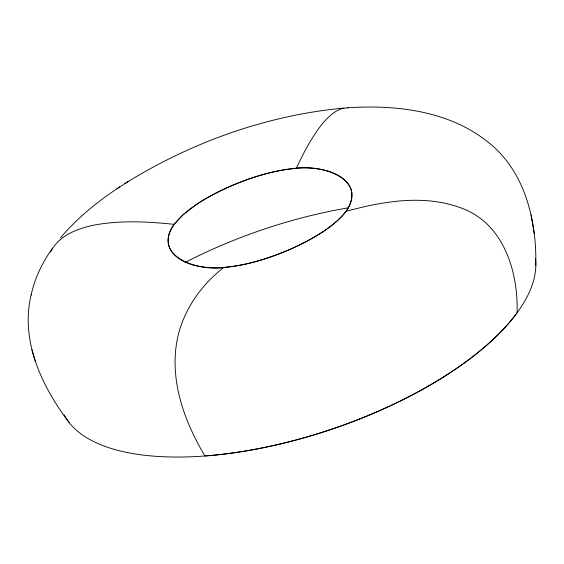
<?xml version="1.0" encoding="UTF-8"?>
<svg xmlns="http://www.w3.org/2000/svg" width="564" height="564" viewBox="0 0 564 564"><rect width="100%" height="100%" fill="white"/><g stroke="black" fill="none" stroke-linecap="round" stroke-linejoin="round"><path stroke-width="0.85" d="M31.126 295.035C34.679 278.08 42.568 262.253 52.501 248.153M31.267 294.422C19.902 340.289 41.821 386.622 69.097 422.422M168.368 243.281C167.318 236.478 170.166 229.724 174.142 224.338C187.516 207.658 206.974 197.379 225.903 188.242C248.202 178.245 271.834 170.483 296.283 168.319C303.615 152.773 311.589 137.376 322.291 123.847C328.911 116.191 337.089 107.809 347.953 107.83M50.598 252.157C57.888 236.386 75.661 229.407 91.537 225.593C118.729 220.073 146.718 221.504 174.142 224.338L183.124 214.68L197.026 204.097M174.142 224.338C150.581 257.833 201.524 272.031 225.889 267.258C237.938 266.116 249.789 263.416 261.365 259.941A111.27 47.2 -18.6 0 0 294.154 247.483A111.277 47.2 -18.6 0 0 323.087 231.663C336.024 222.449 353.261 210.464 351.71 192.465M168.319 243.296A111.27 47.2 -18.6 0 0 176.123 256.359A111.277 47.2 -18.6 0 0 193.41 265.073C203.301 267.674 213.629 268.196 223.795 267.435C248.252 265.263 271.883 257.508 294.182 247.504C313.105 238.375 332.563 228.096 345.943 211.415C369.498 177.914 318.554 163.722 294.189 168.495C282.141 169.637 270.29 172.33 258.714 175.806A111.27 47.2 -18.6 0 0 225.924 188.263A111.277 47.2 -18.6 0 0 196.991 204.09M60.524 237.782C77.48 217.838 97.981 201.129 119.857 186.86M223.795 267.435C200.157 285.793 182.031 312.068 176.814 341.854C169.884 381.87 184.661 422.006 204.922 455.966A248.872 105.567 -18.6 0 0 517.075 312.808C518.245 273.089 504.794 226.559 465.201 209.589C427.174 193.649 384.38 200.812 345.943 211.415M124.989 183.54C190.949 142.403 266.419 115.289 343.969 108.062M116.692 188.926L127.915 181.636M296.283 168.319C306.428 167.578 316.771 168.03 326.634 170.702M347.452 107.816C395.702 104.587 448.408 110.629 487.458 141.649C524.901 170.469 536.843 220.496 535.8 265.616M31.873 349.617L35.313 361.348M531.119 215.046L534.221 233.616M535.398 258.502A248.9 105.581 -18.6 0 1 328.685 430.219A248.9 105.581 -18.6 0 1 64.148 414.737M185.105 262.479A248.9 105.581 -18.6 0 1 348.03 207.876M326.669 170.673A111.277 47.2 -18.6 0 1 343.955 179.387A111.27 47.2 -18.6 0 1 351.76 192.451"/></g></svg>
